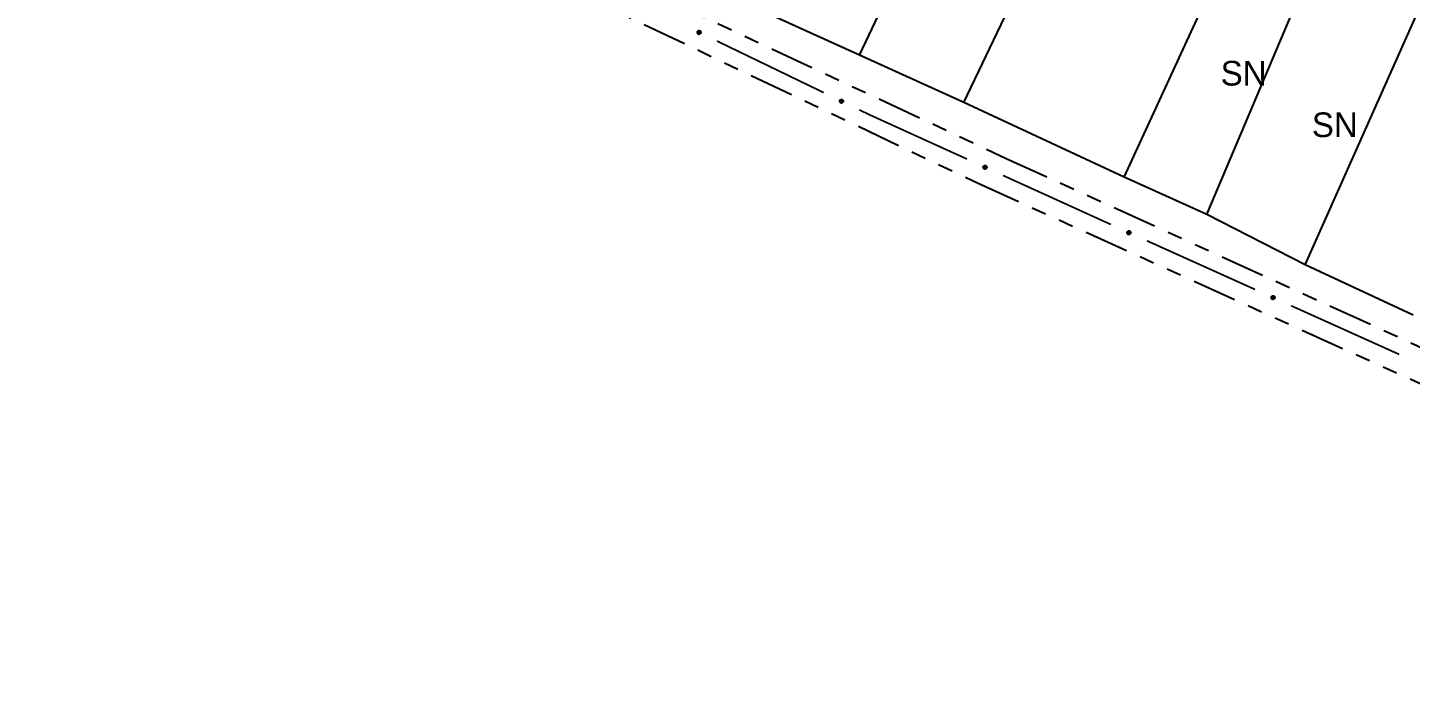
# Model space of a CAD drawing. Extents: x 203665 to 205970, y 4870865 to 4873745.
# Drawn here: x 204870.5 to 205010.4, y 4873107.9 to 4873173.9 of the extents above; entities that cross this region are included whole.
import ezdxf
from ezdxf.enums import TextEntityAlignment as Align

# ---------------------------------------------------------------- set-up
doc = ezdxf.new("R2010")
doc.units = 0
doc.header["$LTSCALE"] = 1.5
doc.header["$MEASUREMENT"] = 0
doc.linetypes.add('TRACO_25', pattern=[8, 3, -1, 1, -1, 1, -1])
for name, color, linetype in [('CD_MALHA_LOTES', 7, 'CONTINUOUS'), ('RU-QUADRA', 210, 'CONTINUOUS'), ('SV-EIXO-RUA-N-PAV', 6, 'CONTINUOUS'), ('SV-RUA-NAO-PAV', 7, 'CONTINUOUS'), ('Th_NmrPort', 1, 'CONTINUOUS')]:
    doc.layers.add(name, color=color, linetype=linetype)

msp = doc.modelspace()

# ---------------------------------------------------------------- linework, layer by layer
at = {"layer": 'CD_MALHA_LOTES', "linetype": 'Continuous', "flags": 128}
for points in [[(204954.679789, 4873171.097492), (204968.042358, 4873199.30079)], [(204965.263416, 4873166.308253), (204978.803364, 4873194.68893)], [(204981.464053, 4873158.740072), (204994.649242, 4873187.357255)], [(204989.860003, 4873154.955982), (205001.212274, 4873181.858499)], [(204999.79324, 4873149.87111), (205011.973281, 4873177.246639)], [(204954.679789, 4873171.097492), (204943.209265, 4873176.300616)], [(204965.263416, 4873166.308253), (204954.679789, 4873171.097492)], [(204981.464053, 4873158.740072), (204965.263416, 4873166.308253)], [(204989.860003, 4873154.955982), (204981.464053, 4873158.740072)], [(204999.79324, 4873149.87111), (204989.860003, 4873154.955982)], [(205010.731626, 4873144.786239), (204999.79324, 4873149.87111)]]:
    msp.add_lwpolyline(points, dxfattribs=at)
at = {"layer": 'RU-QUADRA', "linetype": 'Continuous', "flags": 128}
msp.add_lwpolyline([(205010.731626, 4873144.786239), (204999.79324, 4873149.87111), (204989.860003, 4873154.955982), (204981.464053, 4873158.740072), (204965.263416, 4873166.308253), (204954.679789, 4873171.097492), (204943.209265, 4873176.300616), (204931.029224, 4873181.858499), (204916.011116, 4873189.426679), (204884.14198, 4873203.91265), (204889.463357, 4873215.383174), (204894.075217, 4873225.789422), (204899.160089, 4873236.727808), (204904.126707, 4873247.488815), (204909.802843, 4873259.550603), (204942.558874, 4873244.532494), (204956.571834, 4873238.146842), (204969.520518, 4873232.056821), (204981.582306, 4873226.735444), (204991.515543, 4873222.005332), (205002.513055, 4873216.683955), (205014.693096, 4873211.244325)], dxfattribs=at)
at = {"layer": 'SV-EIXO-RUA-N-PAV'}
for points in [[(204938.381896, 4873173.572292), (204938.427856, 4873173.589016), (204938.470776, 4873173.593991), (204938.507768, 4873173.587837), (204938.539039, 4873173.573875), (204938.569422, 4873173.555988), (204938.596075, 4873173.531196), (204938.619563, 4873173.497127), (204938.636662, 4873173.45114), (204938.638869, 4873173.406837), (204938.634776, 4873173.370248), (204938.622094, 4873173.336802), (204938.604224, 4873173.307578), (204938.577556, 4873173.280743), (204938.542797, 4873173.257279), (204938.49614, 4873173.241203), (204938.454028, 4873173.236615), (204938.418404, 4873173.243507), (204938.384861, 4873173.256469), (204938.354062, 4873173.275101), (204938.328038, 4873173.299589), (204938.304476, 4873173.334627), (204938.28922, 4873173.380888), (204938.284164, 4873173.422837), (204938.290554, 4873173.458549), (204938.304058, 4873173.491285), (204938.321628, 4873173.521977), (204938.345434, 4873173.549807), (204938.381896, 4873173.572292)], [(204952.784936, 4873166.604335), (204952.830896, 4873166.621059), (204952.873817, 4873166.626033), (204952.910809, 4873166.619879), (204952.942079, 4873166.605917), (204952.972462, 4873166.58803), (204952.999116, 4873166.563238), (204953.022603, 4873166.529169), (204953.039703, 4873166.483183), (204953.041909, 4873166.43888), (204953.037816, 4873166.40229), (204953.025135, 4873166.368845), (204953.007264, 4873166.339621), (204952.980596, 4873166.312786), (204952.945838, 4873166.289321), (204952.89918, 4873166.273246), (204952.857069, 4873166.268657), (204952.821445, 4873166.275549), (204952.787901, 4873166.288511), (204952.757102, 4873166.307144), (204952.731079, 4873166.331631), (204952.707516, 4873166.36667), (204952.69226, 4873166.412931), (204952.687204, 4873166.45488), (204952.693594, 4873166.490591), (204952.707098, 4873166.523328), (204952.724668, 4873166.554019), (204952.748474, 4873166.58185), (204952.784936, 4873166.604335)], [(204967.313211, 4873159.909432), (204967.358761, 4873159.927242), (204967.401551, 4873159.933234), (204967.438679, 4873159.92796), (204967.470272, 4873159.914744), (204967.501071, 4873159.897584), (204967.528306, 4873159.873432), (204967.552595, 4873159.83993), (204967.570782, 4873159.794362), (204967.574039, 4873159.750124), (204967.570816, 4873159.713448), (204967.558933, 4873159.679711), (204967.541761, 4873159.65007), (204967.515737, 4873159.62261), (204967.481546, 4873159.598327), (204967.435283, 4873159.581148), (204967.393293, 4873159.575561), (204967.357515, 4873159.581606), (204967.323673, 4873159.593767), (204967.29244, 4873159.611664), (204967.265843, 4873159.635526), (204967.241455, 4873159.669995), (204967.225105, 4873159.715882), (204967.219054, 4873159.757698), (204967.224595, 4873159.793552), (204967.237318, 4873159.826599), (204967.254155, 4873159.857699), (204967.277293, 4873159.886087), (204967.313211, 4873159.909432)], [(204981.878269, 4873153.287714), (204981.92376, 4873153.305676), (204981.96653, 4873153.311812), (204982.003675, 4873153.306662), (204982.035313, 4873153.293552), (204982.066169, 4873153.276495), (204982.093484, 4873153.252434), (204982.117885, 4873153.219013), (204982.136224, 4873153.173507), (204982.13963, 4873153.12928), (204982.13653, 4873153.092593), (204982.124759, 4873153.058816), (204982.107686, 4873153.029119), (204982.081755, 4873153.001572), (204982.047645, 4873152.977174), (204982.00144, 4873152.959841), (204981.959468, 4873152.954113), (204981.923671, 4873152.960038), (204981.889789, 4873152.972086), (204981.858496, 4873152.989878), (204981.831819, 4873153.013651), (204981.807316, 4873153.048039), (204981.790812, 4873153.09387), (204981.784622, 4873153.135666), (204981.790042, 4873153.171538), (204981.802655, 4873153.204628), (204981.819387, 4873153.235784), (204981.84243, 4873153.264249), (204981.878269, 4873153.287714)], [(204996.464768, 4873146.712453), (204996.510259, 4873146.730415), (204996.553028, 4873146.736551), (204996.590174, 4873146.731401), (204996.621811, 4873146.718291), (204996.652667, 4873146.701234), (204996.679982, 4873146.677173), (204996.704384, 4873146.643752), (204996.722723, 4873146.598246), (204996.726129, 4873146.554019), (204996.723028, 4873146.517332), (204996.711258, 4873146.483555), (204996.694185, 4873146.453858), (204996.668254, 4873146.426311), (204996.634144, 4873146.401913), (204996.587939, 4873146.38458), (204996.545967, 4873146.378852), (204996.510169, 4873146.384777), (204996.476287, 4873146.396825), (204996.444994, 4873146.414617), (204996.418317, 4873146.43839), (204996.393814, 4873146.472778), (204996.377311, 4873146.518609), (204996.37112, 4873146.560405), (204996.376541, 4873146.596277), (204996.389153, 4873146.629367), (204996.405885, 4873146.660523), (204996.428929, 4873146.688988), (204996.464768, 4873146.712453)]]:
    msp.add_lwpolyline(points, close=True, dxfattribs=at)
for points in [[(204938.284164, 4873173.422837), (204938.604224, 4873173.307578)], [(204938.288209, 4873173.400016), (204938.586175, 4873173.295276)], [(204938.28922, 4873173.380888), (204938.577556, 4873173.280743)], [(204938.290148, 4873173.438489), (204938.610224, 4873173.323053)], [(204938.290554, 4873173.458549), (204938.622094, 4873173.336802)], [(204938.299457, 4873173.473397), (204938.625714, 4873173.351939)], [(204938.30097, 4873173.357463), (204938.557213, 4873173.269876)], [(204938.304058, 4873173.491285), (204938.634776, 4873173.370248)], [(204938.304476, 4873173.334627), (204938.542797, 4873173.257279)], [(204938.31673, 4873173.505968), (204938.633121, 4873173.392314)], [(204938.321628, 4873173.521977), (204938.638869, 4873173.406837)], [(204938.32225, 4873173.316851), (204938.512283, 4873173.252202)], [(204938.328038, 4873173.299589), (204938.49614, 4873173.241203)], [(204938.337727, 4873173.533705), (204938.633831, 4873173.431382)], [(204938.345233, 4873173.286027), (204938.469096, 4873173.241263)], [(204938.345434, 4873173.549807), (204938.636662, 4873173.45114)], [(204938.354062, 4873173.275101), (204938.454028, 4873173.236615)], [(204938.363638, 4873173.559065), (204938.624121, 4873173.473975)], [(204938.381896, 4873173.572292), (204938.619563, 4873173.497127)], [(204938.407301, 4873173.580385), (204938.600978, 4873173.517003)], [(204938.427856, 4873173.589016), (204938.596075, 4873173.531196)], [(204938.452311, 4873173.591957), (204938.57435, 4873173.546559)], [(204938.470776, 4873173.593991), (204938.569422, 4873173.555988)], [(204952.687204, 4873166.45488), (204953.007264, 4873166.339621)], [(204952.691249, 4873166.432059), (204952.989216, 4873166.327319)], [(204952.69226, 4873166.412931), (204952.980596, 4873166.312786)], [(204952.693188, 4873166.470532), (204953.013264, 4873166.355095)], [(204952.693594, 4873166.490591), (204953.025135, 4873166.368845)], [(204952.702497, 4873166.50544), (204953.028754, 4873166.383981)], [(204952.704011, 4873166.389505), (204952.960254, 4873166.301919)], [(204952.707098, 4873166.523328), (204953.037816, 4873166.40229)], [(204952.707516, 4873166.36667), (204952.945838, 4873166.289321)], [(204952.71977, 4873166.53801), (204953.036161, 4873166.424357)], [(204952.724668, 4873166.554019), (204953.041909, 4873166.43888)], [(204952.725291, 4873166.348894), (204952.915323, 4873166.284244)], [(204952.731079, 4873166.331631), (204952.89918, 4873166.273246)], [(204952.740768, 4873166.565747), (204953.036871, 4873166.463424)], [(204952.748274, 4873166.31807), (204952.872136, 4873166.273305)], [(204952.748474, 4873166.58185), (204953.039703, 4873166.483183)], [(204952.757102, 4873166.307144), (204952.857069, 4873166.268657)], [(204952.766679, 4873166.591107), (204953.027161, 4873166.506017)], [(204952.784936, 4873166.604335), (204953.022603, 4873166.529169)], [(204952.810341, 4873166.612427), (204953.004019, 4873166.549045)], [(204952.830896, 4873166.621059), (204952.999116, 4873166.563238)], [(204952.855351, 4873166.624), (204952.97739, 4873166.578602)], [(204952.873817, 4873166.626033), (204952.972462, 4873166.58803)], [(204967.219054, 4873159.757698), (204967.541761, 4873159.65007)], [(204967.223641, 4873159.73498), (204967.524009, 4873159.637343)], [(204967.224595, 4873159.793552), (204967.558933, 4873159.679711)], [(204967.224665, 4873159.773488), (204967.547392, 4873159.665683)], [(204967.225105, 4873159.715882), (204967.515737, 4873159.62261)], [(204967.233143, 4873159.808607), (204967.562192, 4873159.694929)], [(204967.237318, 4873159.826599), (204967.570816, 4873159.713448)], [(204967.237409, 4873159.692741), (204967.495659, 4873159.611263)], [(204967.241455, 4873159.669995), (204967.481546, 4873159.598327)], [(204967.249638, 4873159.841579), (204967.568638, 4873159.735469)], [(204967.254155, 4873159.857699), (204967.574039, 4873159.750124)], [(204967.259647, 4873159.652647), (204967.451161, 4873159.592527)], [(204967.265843, 4873159.635526), (204967.435283, 4873159.581148)], [(204967.269971, 4873159.869806), (204967.568421, 4873159.774542)], [(204967.277293, 4873159.886087), (204967.570782, 4873159.794362)], [(204967.283355, 4873159.622377), (204967.408245, 4873159.580566)], [(204967.29244, 4873159.611664), (204967.393293, 4873159.575561)], [(204967.295273, 4873159.895774), (204967.557702, 4873159.816893)], [(204967.313211, 4873159.909432), (204967.552595, 4873159.83993)], [(204967.338416, 4873159.918125), (204967.533544, 4873159.859359)], [(204967.358761, 4873159.927242), (204967.528306, 4873159.873432)], [(204967.383139, 4873159.930763), (204967.506222, 4873159.888275)], [(204967.401551, 4873159.933234), (204967.501071, 4873159.897584)], [(204981.784622, 4873153.135666), (204982.107686, 4873153.029119)], [(204981.789284, 4873153.112963), (204982.089978, 4873153.016332)], [(204981.790042, 4873153.171538), (204982.124759, 4873153.058816)], [(204981.79018, 4873153.151475), (204982.113265, 4873153.044751)], [(204981.790812, 4873153.09387), (204982.081755, 4873153.001572)], [(204981.79854, 4873153.186622), (204982.127967, 4873153.074045)], [(204981.802655, 4873153.204628), (204982.13653, 4873153.092593)], [(204981.803193, 4873153.070771), (204982.061714, 4873152.990157)], [(204981.807316, 4873153.048039), (204982.047645, 4873152.977174)], [(204981.814924, 4873153.219648), (204982.134278, 4873153.114607)], [(204981.819387, 4873153.235784), (204982.13963, 4873153.12928)], [(204981.825565, 4873153.030751), (204982.017279, 4873152.971272)], [(204981.831819, 4873153.013651), (204982.00144, 4873152.959841)], [(204981.835163, 4873153.247944), (204982.133929, 4873153.153679)], [(204981.84243, 4873153.264249), (204982.136224, 4873153.173507)], [(204981.849375, 4873153.00056), (204981.974404, 4873152.959168)], [(204981.858496, 4873152.989878), (204981.959468, 4873152.954113)], [(204981.860377, 4873153.273996), (204982.123069, 4873153.195993)], [(204981.878269, 4873153.287714), (204982.117885, 4873153.219013)], [(204981.903446, 4873153.296491), (204982.098769, 4873153.238379)], [(204981.92376, 4873153.305676), (204982.093484, 4873153.252434)], [(204981.948126, 4873153.309279), (204982.07135, 4873153.267203)], [(204981.96653, 4873153.311812), (204982.066169, 4873153.276495)], [(204996.37112, 4873146.560405), (204996.694185, 4873146.453858)], [(204996.375782, 4873146.537702), (204996.676476, 4873146.441071)], [(204996.376541, 4873146.596277), (204996.711258, 4873146.483555)], [(204996.376678, 4873146.576213), (204996.699764, 4873146.469489)], [(204996.377311, 4873146.518609), (204996.668254, 4873146.426311)], [(204996.385038, 4873146.611361), (204996.714466, 4873146.498784)], [(204996.389153, 4873146.629367), (204996.723028, 4873146.517332)], [(204996.389692, 4873146.49551), (204996.648213, 4873146.414896)], [(204996.393814, 4873146.472778), (204996.634144, 4873146.401913)], [(204996.401422, 4873146.644387), (204996.720776, 4873146.539345)], [(204996.405885, 4873146.660523), (204996.726129, 4873146.554019)], [(204996.412064, 4873146.45549), (204996.603778, 4873146.396011)], [(204996.418317, 4873146.43839), (204996.587939, 4873146.38458)], [(204996.421661, 4873146.672683), (204996.720428, 4873146.578418)], [(204996.428929, 4873146.688988), (204996.722723, 4873146.598246)], [(204996.435874, 4873146.425299), (204996.560903, 4873146.383906)], [(204996.444994, 4873146.414617), (204996.545967, 4873146.378852)], [(204996.446876, 4873146.698735), (204996.709567, 4873146.620732)], [(204996.464768, 4873146.712453), (204996.704384, 4873146.643752)], [(204996.489945, 4873146.72123), (204996.685268, 4873146.663118)], [(204996.510259, 4873146.730415), (204996.679982, 4873146.677173)], [(204996.534625, 4873146.734018), (204996.657849, 4873146.691942)], [(204996.553028, 4873146.736551), (204996.652667, 4873146.701234)]]:
    msp.add_lwpolyline(points, dxfattribs=at)
at = {"layer": 'SV-EIXO-RUA-N-PAV', "const_width": 0.18}
for points in [[(204940.263676, 4873172.539632), (204951.065956, 4873167.313664)], [(204954.666716, 4873165.571674), (204955.566906, 4873165.136177)], [(204955.566906, 4873165.136177), (204955.750999, 4873165.047116)], [(204955.750999, 4873165.047116), (204965.577875, 4873160.57775)], [(204969.218977, 4873158.921738), (204980.142284, 4873153.953704)], [(204983.787331, 4873152.306405), (204994.727205, 4873147.374959)], [(204998.37383, 4873145.731143), (205009.313704, 4873140.799698)]]:
    msp.add_lwpolyline(points, dxfattribs=at)
at = {"layer": 'SV-RUA-NAO-PAV', "linetype": 'TRACO_25'}
for points in [[(204822.634837, 4873300.29987, 6.184974), (204801.503931, 4873250.260404, 5.642566), (204797.636098, 4873245.630286, 5.642566), (204793.857037, 4873245.340456, 5.642566), (204753.980655, 4873264.903778, 5.425603), (204751.312931, 4873258.903507, 5.425603), (204762.521747, 4873254.002613, 5.425603), (204776.037059, 4873247.514272, 5.425603), (204791.450275, 4873240.199526, 5.425603), (204835.854747, 4873219.276588, 5.51436), (204889.549353, 4873194.812241, 5.839805), (204966.702026, 4873158.135893, 5.977872), (205027.175916, 4873130.711006, 5.780633), (205072.292015, 4873107.8872, 4.902919)], [(204846.17258, 4873218.636027, 5.622842), (204891.448267, 4873197.162305, 5.96801), (204969.550678, 4873160.65592, 6.056768), (205029.094706, 4873133.491097, 5.820081), (205073.800912, 4873110.617309, 4.902919)]]:
    msp.add_polyline3d(points, dxfattribs=at)

# ---------------------------------------------------------------- texts
at = {"layer": 'Th_NmrPort', "color": 1}
for p in [(204991.24599, 4873169.277646), (205000.474714, 4873164.05384)]:
    msp.add_text('SN', height=2.5, dxfattribs=at).set_placement(p, align=Align.MIDDLE_LEFT)

doc.saveas('drawing.dxf')
